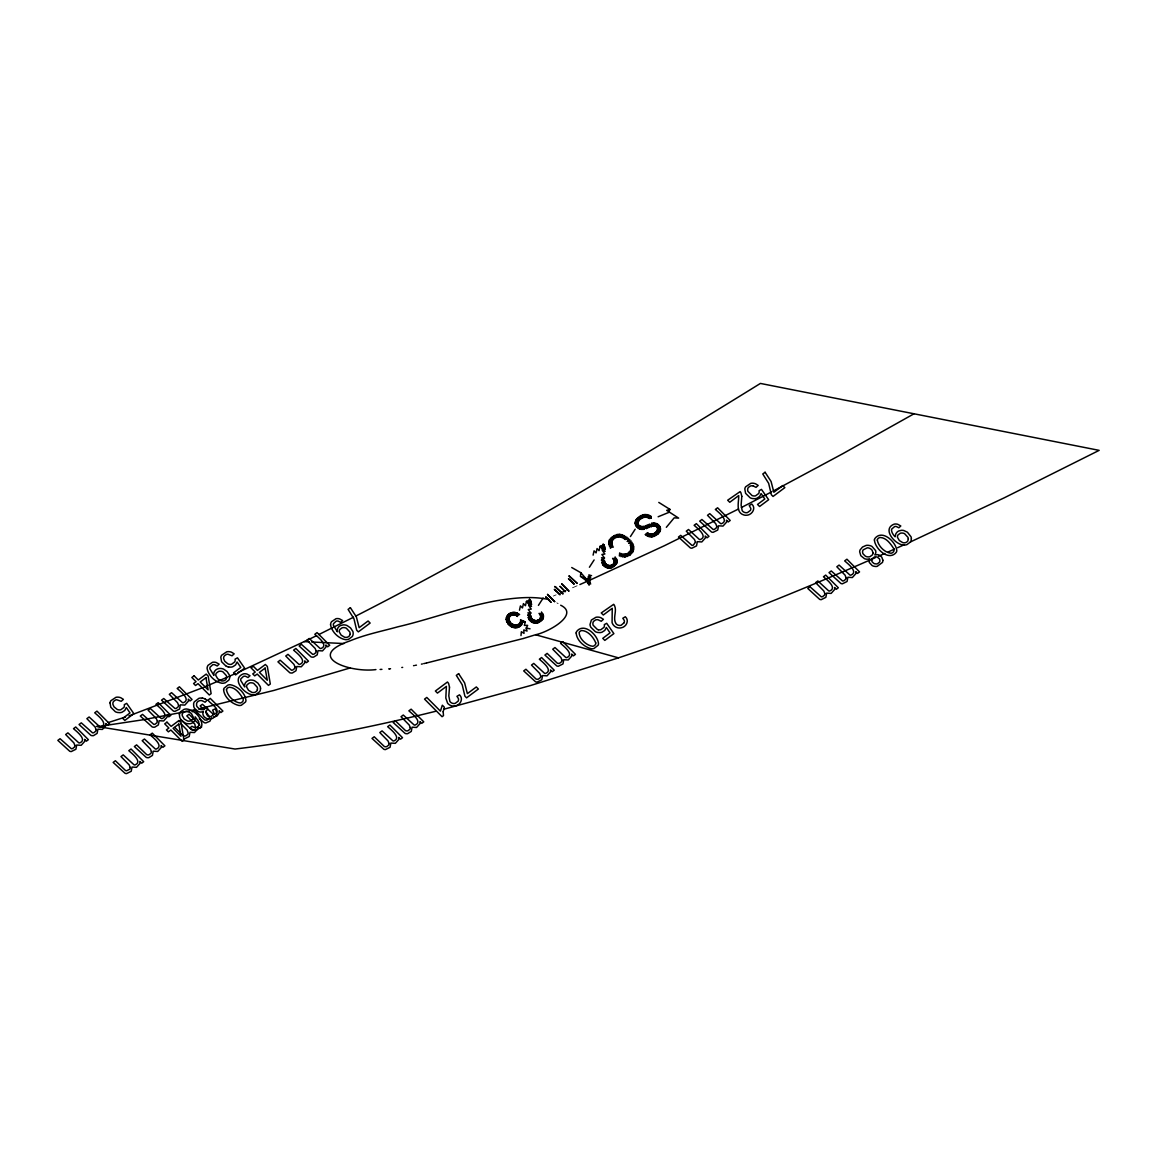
<?xml version="1.0" encoding="UTF-8"?>
<svg xmlns="http://www.w3.org/2000/svg" width="1157" height="1157" viewBox="0 0 1157 1157"><rect width="100%" height="100%" fill="white"/><g stroke="black" fill="none" stroke-linecap="round" stroke-linejoin="round"><path stroke-width="0.75" stroke-dasharray="5 3.75" d="M577.083 585.789L570.083 588.841M553.35 596.043L556.127 594.843M556.85 602.84L558.151 603.65"/><path stroke-width="1.5" d="M617.317 534.447L619.342 537.094L622.64 534.968L621.642 537.557L619.573 534.346M511.452 612.66L513.737 614.888L513.534 612.299L517.425 616.464L517.584 614.989L514.258 612.313L514.185 614.946L510.787 612.906L511.322 615.35L508.863 614.005L510.237 616.088L508.154 614.598L509.919 616.435L507.561 615.22L509.413 617.187L506.679 616.565M649.627 533.984L649.815 536.877L652.027 534.144L654.081 536.385L650.089 534.115L647.79 536.298M618.214 537.137L618.069 534.36L621.092 534.548L620.485 537.238M532.379 622.452L532.162 618.836L529.617 620.297M606.008 567.393L605.791 563.777L603.245 565.238M529.848 599.514L531.54 604.243L528.575 604.417L531.526 606.398L528.633 605.386L531.251 609.088L528.243 609.522L530.846 613.036L527.852 615.177L535.084 623.16L534.679 620.456L531.772 622.133L531.468 617.708L528.807 619.096L530.108 620.832L533.131 619.733L533.015 622.712L528.243 617.722L530.918 615.799L527.91 612.82L530.846 613.036M603.477 544.455L605.169 549.185L602.204 549.358L605.154 551.339L602.262 550.327L604.88 554.029L601.871 554.463L604.475 557.978L601.481 560.118L608.712 568.101L608.307 565.397L605.4 567.075L605.097 562.649L602.435 564.038L603.737 565.773L606.76 564.674L606.644 567.653L601.871 562.664L604.547 560.74L601.539 557.761L604.475 557.978M651.261 516.369L651.145 518.105L649.366 518.51M639.344 528.951L640.023 526.088L637.724 527.982M580.785 572.686L590.677 584.025L580.481 576.302L580.785 572.686L571.732 567.523M619.675 552.887L619.414 556.025L620.919 553.523L624.187 557.023L624.809 554.275M520.983 635.598L521.359 631.722L524.005 633.342L523.788 629.914L527.028 631.071L526.218 628.106L527.65 625.373L524.367 625.387L525.249 621.945L520.491 619.805M531.193 621.757L530.629 621.323M604.822 566.699L604.258 566.265M211.355 718.005L209.938 721.187L205.816 722.937A4.339 3.673 19.1 0 1 204.239 722.648L199.308 718.728M527.852 615.177L536.53 623.146L538.482 621.41L540.637 621.439L539.625 618.995L541.78 620.441L540.131 618.301L542.647 619.371L541.505 611.952M601.481 560.118L610.158 568.087L612.111 566.352L614.251 566.38L613.239 563.936L615.408 565.383L613.76 563.242L616.276 564.312L615.134 556.893M515.545 615.35L514.966 612.386M514.547 627.759L513.939 624.809M510.801 626.472L510.57 624.158M538.902 619.631L540.637 621.439L538.121 620.123L537.238 623.03M612.53 564.573L614.251 566.38L611.749 565.064L610.867 567.971M508.863 614.005L510.627 615.784L512.132 612.472L515.096 615.162L517.237 613.297L519.58 614.512L517.584 614.989L517.034 612.935M648.643 518.061L650.248 515.704L651.145 518.105L648.643 518.061L649.193 515.169L647.92 517.714L648.05 514.764L647.197 517.468L645.707 514.402L646.474 517.309L644.536 514.446L645.693 517.266L643.35 514.648L644.015 517.468L642.164 515.01L643.147 517.729L640.964 515.53L642.309 518.076L639.749 516.21L641.484 518.51L638.519 517.049L640.703 519.045L637.608 517.801L639.503 520.115L636.827 518.611L639.026 520.679L636.191 519.464L638.65 521.257L635.685 520.361L638.201 522.414L635.323 521.301L638.129 522.978L635.135 522.226L638.158 523.528L635.092 523.152L642.178 529.53L641.065 526.478M648.209 533.334L646.85 535.821L648.166 535.807L648.687 533.594L646.213 533.608L648.788 536.646L651.044 534.23L651.926 536.906L647.284 532.668M653.401 523.051L654.717 525.943L651.579 523.354L652.519 526.233L654.312 523.051L655.614 526.204M657.509 524.02L656.901 527.216L660.546 529.834L657.523 528.807L660.257 527.259L656.786 523.629L654.023 525.914L651.579 523.354M658.015 527.1L658.376 531.743L659.447 532.408L657.407 529.92M655.325 526.088L658.81 525.047L658.926 528.763L660.604 528.98L653.777 523.383L652.432 523.166L653.604 525.972L649.279 524.121L651.16 526.71L653.777 523.383M622.104 553.957L622.582 556.936L625.315 554.203L627.268 556.474L626.299 553.928L628.714 555.823L627.268 553.509L630.117 554.926L629.133 552.091L632.17 552.93L629.885 551.224L632.922 551.788L630.608 549.806L633.486 550.558L630.739 549.3L633.848 549.257L630.869 548.288L633.964 547.926L630.811 547.275L633.848 546.552L630.565 546.249L633.501 545.149L630.146 545.222L632.922 543.732L628.916 543.255L631.086 540.941L627.369 541.433L628.555 538.381L625.113 539.466L625.735 536.385L623.97 538.685L624.202 535.59L622.799 538.048L622.64 534.968M519.479 610.202L520.433 605.878L522.458 607.975L523.441 603.621L525.437 605.747L526.449 601.38L530.166 599.919M593.107 555.143L594.062 550.819L596.086 552.916L597.07 548.563L599.066 550.689L600.078 546.321L603.795 544.86M531.54 604.243L528.416 603.506L529.472 599.124L531.02 601.597L528.416 603.506L526.449 601.38M605.169 549.185L602.045 548.447L603.101 544.065L604.648 546.538L602.045 548.447L600.078 546.321M611.966 543.428L608.712 543.4L608.958 544.976L612.198 544.585M658.188 524.483L656.409 526.71L659.895 526.464M611.258 544.875L610.404 548.288L612.675 545.8L611.258 544.875L612.053 543.992L608.712 542.647L612.241 541.259L609.493 539.784L611.937 542.864L608.799 544.18M609.189 540.464L610.925 541.707L609.522 546.61L613.398 547.073M518.914 627.094L516.528 625.011L513.751 627.644L506.188 619.718L509.254 617.607L506.39 617.303L509.355 620.485L510.121 626.024L512.927 624.375M532.046 620.34L533.493 619.964M605.675 565.281L607.107 564.905M510.627 615.784L510.382 614.512L512.826 612.357L513.809 613.904M520.505 621.497L522.516 622.654L520.578 620.369L525.249 621.945L520.346 622.061L522.154 623.768L520.1 622.596L521.648 624.737L519.363 623.565L520.983 625.604L518.871 623.985L520.158 626.342L517.974 624.549L518.249 627.369L514.995 625.04L512.233 627.195L507.778 623.695L507.07 615.871L509.413 617.187M640.674 527.505L641.18 529.458L635.468 524.974L638.765 524.989L638.505 528.518L641.34 526.522M658.781 502.413L669.917 509.369L668.76 512.435L658.145 516.774M195.663 728.201L194.795 724.094L186.812 715.923L189.039 714.245L199.872 725.121M517.974 624.549L519.551 626.747L518.105 626.327L516.846 627.73L514.46 624.939M507.301 616.826L509.051 618.995L506.462 621.092M540.55 616.348L542.835 613.919L538.988 613.441L543.486 617.057L540.55 616.348L542.966 618.821M614.179 561.29L616.45 558.86L612.603 558.383L617.115 561.998L614.179 561.29L616.594 563.763M624.144 622.741L621.135 625.243A4.397 3.731 19.1 0 1 619.385 625.402L618.503 625.257A4.078 3.471 19.1 0 1 616.956 624.534A4.729 4.021 19.1 0 1 616.001 623.637C612.458 618.228 617.231 611.33 614.526 605.603A5.554 4.715 19.1 0 0 613.673 604.316L601.25 612.935L603.303 615.003L612.241 608.307L612.082 622.524A8.099 6.87 19.1 0 0 613.008 624.505L613.441 625.084A7.709 6.537 19.1 0 0 615.018 626.559A6.508 5.525 19.1 0 0 617.505 627.716A7.289 6.19 19.1 0 0 619.646 627.976A6.855 5.814 19.1 0 0 621.063 627.832C626.197 627.137 629.61 620.586 625.344 616.753L622.813 618.243L624.187 620.311A4.324 3.659 19.1 0 1 624.158 622.697M507.214 620.788L506.694 621.757L509.572 620.976M639.561 525.784L635.858 525.828M609.493 539.784L612.443 540.767L609.869 539.133L612.704 540.305L610.853 537.904L613.398 539.422L612.125 536.79L614.295 538.627L613.6 535.807L616.117 537.629L615.09 535.084L617.129 537.311L619.573 534.896M657.595 524.989L655.195 524.613L656.005 523.34M538.424 605.371L543.139 598.068M589.405 567.248L594.12 559.945M630.435 536.559L635.164 529.241M872.074 558.759L874.461 556.965A3.847 3.269 19.1 0 1 876.008 556.85L876.413 556.907A3.731 3.167 19.1 0 1 877.541 557.284L879.349 558.817A3.558 3.023 19.1 0 1 879.783 559.757L879.87 561.116A3.89 3.312 19.1 0 1 879.537 562.085L877.556 563.705A3.905 3.312 19.1 0 1 876.442 563.951L874.837 563.777A3.76 3.196 19.1 0 1 873.752 563.329L872.306 561.998A3.673 3.124 19.1 0 1 871.771 560.726A4.136 3.514 19.1 0 1 871.756 559.699M656.149 526.522L656.597 525.857L653.503 524.873M636.364 526.609L638.476 524.526M530.586 617.534L531.135 616.811L529.125 614.714L530.166 619.805L529.183 619.704M604.214 562.476L604.764 561.752L602.754 559.655L603.795 564.746L602.811 564.645M659.418 525.726L657.277 527.809L660.329 530.701L658.159 530.687L657.494 529.544L660.257 527.259M542.459 613.268L539.972 614.685L543.457 615.813L540.449 617.563L543.212 618.243L540.189 615.105L541.635 615.134M616.088 558.209L613.6 559.626L617.086 560.755L614.078 562.504L616.84 563.184L613.817 560.046L615.264 560.075M666.331 527.317L674.169 517.859L678.638 518.119L666.707 510.367L669.917 509.369M620.919 553.523L620.991 556.604L623.218 554.217L624.968 556.98M636.871 525.914L637.001 527.332L641.643 526.551M625.113 539.466L627.181 537.311M639.966 526.898L640.53 526.319L643.249 529.472L642.28 526.551L641.166 527.071M537.716 620.297L539.307 622.292L537.311 620.441L537.933 622.856L536.935 622.553L535.546 620.6L533.175 621.468L533.681 622.914L536.877 620.542L538.627 622.611L536.443 620.6M611.344 565.238L612.921 567.234L610.925 565.383L611.561 567.798L610.563 567.494L609.175 565.542L606.789 566.409L607.309 567.856L610.506 565.484L612.241 567.552L610.072 565.542M649.641 534.491L645.143 534.563M656.048 531.887L658.159 530.687L657.248 530.311L658.073 533.956L656.048 531.887L657.885 532.177L660.329 530.701M645.968 535.243L646.749 534.563M215.809 713.609C220.712 708.489 209.706 703.499 208.029 700.057L210.27 698.38L222.896 711.063L220.886 712.553L219.121 710.774A6.537 5.554 19.1 0 1 219.136 712.842L217.169 715.836L214.19 717.051A4.512 3.833 19.1 0 1 213.423 717.051M531.699 618.648L528.243 617.722M605.328 563.589L601.871 562.664M627.369 541.433L629.842 539.567M178.959 721.78L181.201 720.117L192.091 730.096A2.3 1.952 19.1 0 0 193.031 730.154L194.593 729.474M192.366 711.757L194.593 710.094L204.615 719.784A2.56 2.169 19.1 0 0 205.859 720.117A3.153 2.676 19.1 0 0 207.19 719.9L208.853 718.584A4.209 3.572 19.1 0 0 209.215 717.933M199.669 728.418L201.68 726.929M513.983 614.757L515.704 614.454L516.485 615.813L518.336 613.615M507.778 623.695L510.223 622.452L509.109 621.338L509.847 621.468M512.985 627.441L511.958 623.753L508.834 624.91M587.973 582.448L590.316 582.275L587.611 579.541L580.481 576.302M656.641 526.941L657.306 526.478L657.104 527.505M656.597 525.857L655.021 526.001L654.703 525.061M914.03 413.772L842.947 453.616L773.093 491.118M771.647 491.87L741.406 507.518M355.604 616.16C494.299 545.366 628.049 465.331 760.409 383.43L1099.15 450.362L1004.319 497.785L910.313 541.982M353.55 617.202L318.797 634.571M738.542 508.993L664.494 545.67L591.097 579.599M316.512 635.685L309.266 639.228M548.982 599.572C531.96 595.841 514.272 597.967 497.235 600.613C463.538 606.658 431.344 618.966 398.051 626.761C381.911 631.245 365.294 634.499 349.761 640.964C304.132 656.8 349.674 673.056 375.924 669.585M308.326 639.676L237.72 672.579M897.615 547.724L903.979 544.86M894.433 549.141L888.07 552.005M884.874 553.422L878.481 556.257M235.478 673.562L228.507 676.643M579.874 584.56L585.485 582.087M875.285 557.674C791.2 594.785 705.64 628.641 618.489 657.856L535.561 634.745L523.427 638.476M227.336 677.149L218.644 680.923M565.889 590.649L560.306 593.049M218.022 681.184L208.896 685.089M207.71 685.58L204.254 687.041M203.025 687.562L130.134 715.445M506.997 622.423L508.342 621.916M535.677 634.716C548.895 631.997 579.845 614.396 560.682 605.227M607.006 565.267L610.158 568.087M533.377 620.326L536.53 623.146M129.743 715.576L128.962 715.836M125.477 717.022L108.18 722.59M618.272 657.928L530.427 685.58L443.565 709.313M613.311 559.221L614.15 558.947M539.697 614.28L540.521 614.005M349.949 668.008L273.92 690.425L198.671 708.908M628.916 543.255L632.112 542.329M523.109 638.548L426.673 662.961M604.084 545.294L604.316 545.757M530.456 600.353L530.687 600.816M604.561 564.168L606.08 564.095M530.933 619.226L532.451 619.154M435.524 711.324C369.488 727.652 302.613 740.957 235.045 749.042L96.421 726.35M426.427 663.019L425.313 663.279M424.677 663.424L423.708 663.641M422.421 663.93L421.437 664.132M190.804 710.6L194.738 709.762M659.432 528.33L660.502 528.113M189.502 710.875L143.902 719.64L97.955 726.596M416.448 665.145L415.421 665.333M214.566 714.231L214.247 714.288A2.314 1.952 19.1 0 1 213.307 714.231L202.417 704.251L200.175 705.915L203.849 709.603M414.394 665.521L413.541 665.68M648.166 535.807L649.844 535.546M402.665 667.387L401.797 667.502M390.531 668.746L389.678 668.818M389.504 668.833L388.651 668.905M514.344 625.243L512.435 624.1M381.926 669.353L380.118 669.44M510.382 614.512L510.136 613.21L513.043 614.483L515.675 612.516L516.817 615.567M616.739 559.496L614.917 558.383M543.11 614.555L541.288 613.441M657.538 529.168L658.434 529.197M658.376 531.743L656.771 531.092L658.81 533.203M304.305 641.629L309.223 641.875M311.696 641.99L343.991 643.552M612.067 546.191L608.958 541.158L612.082 541.78M202.432 698.119L200.971 698.033A7.477 6.349 19.1 0 0 198.888 698.351L194.318 701.865A8.07 6.855 19.1 0 0 193.609 703.832L193.769 706.623A7.275 6.175 19.1 0 0 194.68 708.547L198.382 711.569A5.727 4.859 19.1 0 0 199.886 711.974A5.539 4.7 19.1 0 0 201.39 712.018L203.372 711.483L202.923 712.943A5.423 4.599 19.1 0 0 203.473 715.706L203.878 716.328A6.19 5.25 19.1 0 0 206.467 718.352A6.58 5.597 19.1 0 0 208.173 718.902L212.671 718.396L215.94 715.691A7.043 5.987 19.1 0 0 216.605 711.844L215.216 708.836L212.599 710.123L213.785 712.582A4.078 3.457 19.1 0 1 213.25 714.939L211.051 716.443A3.861 3.269 19.1 0 1 207.653 715.966L205.686 712.177A6.349 5.395 19.1 0 1 206.886 710.094L207.927 709.284L206.293 707.216L205.613 708.041A6.002 5.091 19.1 0 1 204.153 709.125L203.733 709.313A4.642 3.948 19.1 0 1 201.925 709.617L200.956 709.516A4.599 3.905 19.1 0 1 199.178 708.836L197.066 706.696A4.975 4.223 19.1 0 1 196.574 705.394L196.603 703.601A4.903 4.165 19.1 0 1 197.138 702.415L197.413 702.068A5.756 4.888 19.1 0 1 198.802 701.012L199.163 700.853A4.382 3.717 19.1 0 1 202.07 700.708L205.107 702.212L207.06 700.245L205.179 698.987M657.885 532.177L659.447 532.408M653.011 525.307L654.385 525.914M228.348 666.967L230.706 667.141A7.39 6.277 19.1 0 0 232.846 666.707L235.58 664.928L237.098 661.992L240.801 667.43L233.526 672.868L235.58 674.921L244.648 668.139L237.46 657.827L235.088 659.143L235.175 660.271A5.669 4.816 19.1 0 1 234.697 661.934L231.617 664.234A4.888 4.151 19.1 0 1 230.113 664.407A5.062 4.295 19.1 0 1 228.001 663.93L224.776 661.298L223.691 658.825A5.814 4.946 19.1 0 1 223.72 657.364L223.836 656.93A4.83 4.093 19.1 0 1 224.516 655.759L226.28 654.515A4.483 3.804 19.1 0 1 227.9 654.211L232.022 655.788L234.177 653.85L231.631 652.273A7.188 6.103 19.1 0 0 229.563 651.709L228.84 651.637A7.347 6.233 19.1 0 0 226.729 651.81L221.652 655.209A7.665 6.508 19.1 0 0 220.813 657.393L221.58 661.746L226.107 666.201M531.265 602.435L529.009 601.105M604.894 547.377L602.638 546.046M526.218 628.106L530.051 628.815M509.355 620.485L506.188 619.718M658.868 531.309L659.953 531.569M591.574 575.68L588.855 574.899L590.75 577.936L588.248 576.475L590.33 580.192L587.611 579.541L590.446 583.186M616.377 561.188L617.129 561.376M603.101 561.347L604.764 561.752M542.749 616.247L543.501 616.435M529.472 616.406L531.135 616.811M635.092 523.152L638.274 524.049L637.854 525.032L635.207 524.078M509.456 623.03L511.336 623.58L511.683 625.272M615.958 563.473L613.948 562.88L616.276 564.312M611.156 566.077L609.638 565.571L610.78 566.366M537.542 621.135L536.009 620.629L537.152 621.425M515.516 625.069L518.105 626.327L517.497 624.751M514.995 625.04L517.555 627.586M542.329 618.532L540.319 617.939L542.647 619.371M753.236 485.94L756.027 487.357L758.182 485.419L755.637 483.843A7.202 6.118 19.1 0 0 753.569 483.279L752.86 483.207A7.347 6.233 19.1 0 0 750.734 483.38L745.658 486.779A7.665 6.508 19.1 0 0 744.819 488.977L745.585 493.316L750.112 497.77A7.578 6.436 19.1 0 0 752.354 498.537L754.711 498.71A7.376 6.262 19.1 0 0 756.852 498.277L759.585 496.498L761.104 493.562L764.806 499L757.531 504.438L759.585 506.491L768.653 499.723L761.465 489.397L759.093 490.713L759.18 491.841A5.698 4.83 19.1 0 1 758.703 493.504L755.622 495.803A4.888 4.151 19.1 0 1 754.118 495.977A5.062 4.295 19.1 0 1 752.007 495.514L747.943 491.392A5.568 4.729 19.1 0 1 747.653 489.888L747.726 488.934A4.859 4.122 19.1 0 1 748.521 487.328L750.286 486.085A4.483 3.804 19.1 0 1 753.193 485.94M506.159 618.879L515.342 627.817M509.051 618.995L506.216 618.069L506.882 619.096M510.136 613.21L511.322 614.786L513.303 614.873M620.369 536.226L616.565 534.592L617.129 537.311M622.379 555.172L625.749 556.879L625.315 554.203M608.799 541.895L609.638 542.228M652.519 534.028L654.081 536.385L653.011 533.869L655.137 535.937L654.038 533.377L656.178 535.358L655.064 532.697L658.073 533.956M635.685 520.361L638.375 521.85M610.925 541.707L611.981 542.315M615.611 561.767L617.014 562.591M541.982 616.826L543.385 617.65M630.42 550.284L632.922 551.788M651.16 526.71L647.833 524.7L649.511 527.39L646.416 525.292L647.848 528.084L645.259 525.755L646.43 528.648L643.726 526.276L644.362 529.284L642.28 526.551M510.223 622.452L511.336 623.58M511.712 614.497L512.464 614.96M616.956 560.133L616.03 559.496L617.086 560.755M543.327 615.191L542.402 614.555L543.457 615.813M608.307 565.397L610.563 567.494L608.727 565.484M534.679 620.456L536.935 622.553L535.098 620.542M507.561 615.22L509.644 616.797M182.488 735.013L183.399 735.65A2.56 2.169 19.1 0 0 184.643 735.982A3.153 2.676 19.1 0 0 185.973 735.765L187.636 734.449A4.209 3.572 19.1 0 0 188.186 733.075L187.145 730.11L180.796 723.631M587.799 578.11L590.33 580.192M648.687 533.594L651.926 536.906M519.782 623.102L521.648 624.737M520.578 620.933L522.516 622.654M629.133 552.091L631.23 553.972M655.064 532.697L657.205 534.664M613.528 563.604L615.408 565.383M539.9 618.662L541.78 620.441M653.011 536.718L651.536 534.216M518.35 614.425L516.369 612.704L516.47 613.875M205.686 711.439L209.431 716.819M174.967 727.565L181.331 733.957M628.193 552.901L630.117 554.926M517.02 624.896L518.105 626.327M613.6 535.807L615.162 538.063M608.683 566.959L609.435 568.116M535.055 622.018L535.807 623.175M639.691 528.387L640.24 529.255M609.175 544.079L610.78 546.711M511.51 626.863L510.917 625.85L516.109 627.803L515.458 626.356M643.35 514.648L644.868 517.324M650.567 534.187L651.044 535.734M512.696 612.791L513.737 614.888M642.974 526.449L644.362 529.284M623.768 554.29L624.462 555.967L624.288 554.304M650.856 536.964L650.089 534.115M609.175 565.542L609.45 566.38M535.546 620.6L535.821 621.439M611.749 565.064L612.111 566.352M538.121 620.123L538.482 621.41M607.888 565.267L607.989 568M534.259 620.326L534.375 623.059M510.772 614.237L510.946 615.076M652.302 524.685L652.519 525.741M648.932 533.883L649.149 534.939M513.433 624.621L513.563 625.821M646.879 514.503L647.197 517.468M607.497 565.108L607.57 565.831M533.869 620.166L533.941 620.89M330.555 624.809C331.755 631.852 338.307 638.346 345.321 639.647A8.287 7.043 19.1 0 0 348.763 639.17L352.191 636.596A7.361 6.248 19.1 0 0 353.015 634.803A8.128 6.899 19.1 0 0 353.131 632.734A7.723 6.566 19.1 0 0 352.813 631.332L350.542 627.933L347.1 625.547A7.521 6.378 19.1 0 0 344.829 624.939A8.027 6.812 19.1 0 0 343.325 624.867L340.621 625.518A7.911 6.725 19.1 0 0 338.813 626.761L337.873 628.034A7.651 6.494 19.1 0 0 337.237 630.261L337.381 631.794L333.361 625.257A5.38 4.556 19.1 0 1 333.52 623.652L336.137 621.193A3.645 3.095 19.1 0 1 337.511 621.02A3.428 2.907 19.1 0 1 338.234 621.135L340.65 622.365L342.617 620.557L339.637 618.908A6.248 5.308 19.1 0 0 337.801 618.576A6.335 5.38 19.1 0 0 335.978 618.72L331.538 621.714A7.839 6.653 19.1 0 0 330.555 624.809M655.18 523.138L655.195 524.613M197.905 726.639A6.537 5.554 19.1 0 1 198.006 727.334M198.021 728.028A6.537 5.554 19.1 0 1 197.919 728.708L194.477 732.555L190.008 732.28L189.198 736.517L184.599 738.802A4.339 3.673 19.1 0 1 183.558 738.672M228.594 666.982A7.39 6.277 19.1 0 1 226.396 666.23M202.359 698.105A7.477 6.349 19.1 0 1 205.107 698.987M598.328 629.741A4.888 4.151 19.1 0 1 597.316 629.422L593.179 625.286A5.568 4.715 19.1 0 1 592.876 623.797A5.814 4.932 19.1 0 1 592.962 622.842L593.078 622.394A4.816 4.093 19.1 0 1 593.743 621.237L595.522 619.978A4.44 3.775 19.1 0 1 596.708 619.704A4.686 3.977 19.1 0 1 598.024 619.747L601.25 621.266L603.419 619.313L600.873 617.737A7.202 6.118 19.1 0 0 598.805 617.173L598.082 617.115A7.347 6.233 19.1 0 0 595.956 617.274L591.386 620.022L590.012 624.52A9.01 7.651 19.1 0 0 590.822 627.224L595.334 631.664A7.593 6.436 19.1 0 0 597.576 632.431L599.933 632.604A7.39 6.277 19.1 0 0 602.074 632.17L604.807 630.391L606.34 627.456L610.043 632.893L602.768 638.346L604.807 640.399L613.875 633.617L606.687 623.305L604.33 624.606L604.417 625.735A5.669 4.816 19.1 0 1 603.94 627.398L600.859 629.697A4.888 4.151 19.1 0 1 599.34 629.871A5.062 4.295 19.1 0 1 598.285 629.741M871.93 559.93A3.76 3.196 19.1 0 1 872.248 558.99M449.509 687.128L448.815 695.921L449.871 701.373A4.671 3.963 19.1 0 0 451.1 702.617L451.461 702.849A4.05 3.442 19.1 0 0 452.647 703.34A4.671 3.963 19.1 0 0 453.515 703.485A4.397 3.731 19.1 0 0 455.28 703.326L458.1 701.185A4.44 3.76 19.1 0 0 458.534 699.652A4.324 3.673 19.1 0 0 458.331 698.409L456.943 696.326L459.474 694.836C463.755 698.669 460.341 705.22 455.207 705.915A6.855 5.828 19.1 0 1 453.775 706.059A7.275 6.175 19.1 0 1 451.649 705.799A6.45 5.481 19.1 0 1 449.74 705.018L449.162 704.642A7.709 6.537 19.1 0 1 447.585 703.167L445.821 698.061L446.385 686.39L437.447 693.086L435.379 691.018L447.441 682.008A5.568 4.729 19.1 0 1 448.656 683.7L449.509 687.128M741.811 496.324L741.116 505.132L742.172 510.584A4.671 3.963 19.1 0 0 743.387 511.813A4.078 3.471 19.1 0 0 744.949 512.537L745.817 512.696A4.397 3.731 19.1 0 0 747.567 512.537L750.401 510.396A4.426 3.76 19.1 0 0 750.821 508.429L749.244 505.537L751.775 504.047C756.577 508.357 751.688 515.501 746.077 515.27A7.289 6.19 19.1 0 1 743.951 514.995C735.317 512.609 738.976 501.878 738.687 495.601L729.749 502.283L727.681 500.214L740.118 491.595A5.554 4.715 19.1 0 1 740.957 492.896L741.811 496.324M882.849 560.162L882.849 560.755A6.494 5.51 19.1 0 1 882.444 562.447L877.208 566.337A6.624 5.626 19.1 0 1 875.169 566.438L873.839 566.221A6.089 5.178 19.1 0 1 872.045 565.484L869.225 562.36L869.674 558.773L867.519 559.193A6.161 5.235 19.1 0 1 864.438 558.657L860.808 555.693L859.68 551.831A7.578 6.436 19.1 0 1 860.128 549.864L862.5 547.044L866.072 545.439A7.564 6.421 19.1 0 1 868.386 545.337L869.919 545.598A7.173 6.089 19.1 0 1 872.016 546.48L875.589 550.544A5.901 5.018 19.1 0 1 875.661 553.277L874.793 554.941L877.44 554.651A4.729 4.021 19.1 0 1 879.016 555.056L880.434 555.895A7.058 5.987 19.1 0 1 881.909 557.457L882.849 560.162M443.16 711.786L443.507 715.619L442.061 716.704L424.547 699.117L426.788 697.44L440.427 711.136L442.321 705.206L444.404 707.274L443.16 711.786M595.754 642.93L595.696 643.798A3.818 3.24 19.1 0 1 595.146 644.926L594.091 645.808A3.977 3.37 19.1 0 1 592.702 646.271C586.527 645.577 579.324 638.953 579.136 632.648A3.89 3.297 19.1 0 1 579.845 631.534L580.597 630.97A3.89 3.297 19.1 0 1 581.971 630.536C588.32 630.955 593.555 637.464 595.754 642.93M908.274 538.873L907.941 540.652A4.498 3.818 19.1 0 1 907.189 541.693L906.076 542.431A4.295 3.645 19.1 0 1 904.774 542.778L904.297 542.807A5.409 4.599 19.1 0 1 902.764 542.633L899.336 540.565L897.499 537.369A4.917 4.18 19.1 0 1 897.528 536.067A4.454 3.775 19.1 0 1 898.034 534.924L900.204 533.305A4.686 3.977 19.1 0 1 901.592 533.03L902.605 533.073A5.033 4.281 19.1 0 1 904.586 533.681L907.985 537.383A5.64 4.787 19.1 0 1 908.274 538.873M223.605 689.688C224.198 697.281 231.718 703.789 238.848 705.466A6.667 5.655 19.1 0 0 241.379 705.22L245.515 701.995A6.306 5.351 19.1 0 0 245.964 700.549C245.327 692.884 237.604 686.014 230.214 684.713A6.609 5.611 19.1 0 0 227.958 685.074L224.053 688.241A6.291 5.337 19.1 0 0 223.605 689.688M576.157 632.98C576.75 640.573 584.271 647.081 591.401 648.759A6.667 5.655 19.1 0 0 593.931 648.527L598.068 645.288A6.306 5.351 19.1 0 0 598.516 643.842C598.039 635.106 584.01 621.989 576.605 631.534A6.291 5.351 19.1 0 0 576.157 632.98M874.417 539.943C874.938 548.736 888.894 561.709 896.328 552.251A6.306 5.351 19.1 0 0 896.791 550.804C896.313 542.069 882.27 528.951 874.88 538.497A6.262 5.322 19.1 0 0 874.417 539.943M179.393 714.39L179.711 717.21A9.704 8.244 19.1 0 0 181.273 719.972L184.686 722.807A7.39 6.277 19.1 0 0 186.971 723.617L189.907 723.747A6.87 5.828 19.1 0 0 191.888 723.168L193.06 722.474A7.39 6.277 19.1 0 0 194.593 720.753L195.171 716.834L198.57 721.346L199.047 724.759A4.209 3.572 19.1 0 1 198.223 726.307L197.052 727.16A4.035 3.428 19.1 0 1 195.475 727.536L195.041 727.536A3.297 2.791 19.1 0 1 194 727.348L191.917 726.278L189.849 728.115L192.829 729.749A6.45 5.481 19.1 0 0 196.531 729.937L201.087 726.827A7.463 6.335 19.1 0 0 201.911 724.745C201.535 717.152 193.986 709.82 186.494 708.981A7.694 6.537 19.1 0 0 184.006 709.386L180.405 711.917A7.376 6.262 19.1 0 0 179.393 714.39M229.693 677.033L229.534 678.392A7.361 6.248 19.1 0 1 228.724 680.2L225.282 682.76A8.287 7.043 19.1 0 1 221.855 683.237C214.826 681.936 208.289 675.442 207.089 668.399A7.839 6.653 19.1 0 1 208.058 665.304L212.498 662.31A6.335 5.38 19.1 0 1 214.32 662.166A6.248 5.308 19.1 0 1 216.157 662.498L219.136 664.147L217.183 665.955L214.754 664.725A3.428 2.907 19.1 0 0 214.031 664.624A3.645 3.095 19.1 0 0 212.657 664.783L210.039 667.242A5.38 4.556 19.1 0 0 209.88 668.847L213.9 675.384L213.77 673.851A7.665 6.508 19.1 0 1 214.392 671.624L215.332 670.366A7.911 6.725 19.1 0 1 217.14 669.108A6.913 5.872 19.1 0 1 219.121 668.529L219.844 668.457A8.027 6.812 19.1 0 1 221.363 668.529A7.521 6.378 19.1 0 1 223.634 669.136L227.061 671.523L229.332 674.921A7.723 6.566 19.1 0 1 229.693 677.033M260.542 688.617L260.383 689.977A7.347 6.248 19.1 0 1 259.573 691.77L256.131 694.345A8.287 7.043 19.1 0 1 252.703 694.822C244.011 694.186 230.894 678.581 243.346 673.895A6.335 5.38 19.1 0 1 245.168 673.75A6.248 5.308 19.1 0 1 247.02 674.083L249.984 675.731L248.032 677.539L245.617 676.31A3.428 2.907 19.1 0 0 244.879 676.194A3.645 3.095 19.1 0 0 243.505 676.368L240.887 678.826A5.38 4.57 19.1 0 0 240.728 680.432L244.749 686.969L244.619 685.436A7.665 6.508 19.1 0 1 245.241 683.208L246.181 681.936A7.911 6.711 19.1 0 1 247.988 680.692A6.928 5.886 19.1 0 1 250.693 680.041L252.212 680.114A7.506 6.378 19.1 0 1 254.482 680.721L257.91 683.107L260.18 686.506A7.723 6.566 19.1 0 1 260.542 688.617M911.369 538.873L911.21 540.232A7.361 6.248 19.1 0 1 910.385 542.04L906.958 544.6A8.287 7.043 19.1 0 1 903.516 545.077C894.824 544.441 881.706 528.836 894.173 524.15A6.335 5.38 19.1 0 1 895.981 524.005A6.248 5.308 19.1 0 1 897.832 524.338L900.811 525.987L898.844 527.794L896.429 526.565A3.428 2.921 19.1 0 0 895.706 526.449A3.601 3.052 19.1 0 0 894.665 526.536L891.714 529.082A5.38 4.556 19.1 0 0 891.555 530.687L892.076 532.48A15.692 13.334 19.1 0 0 895.128 536.805L895.431 535.691A7.665 6.508 19.1 0 1 896.053 533.464L897.008 532.206A7.911 6.725 19.1 0 1 898.815 530.947L901.52 530.296A7.998 6.797 19.1 0 1 903.805 530.513L907.406 532.206L911.007 536.761A7.723 6.552 19.1 0 1 911.369 538.873M74.916 745.441L74.887 745.831A4.223 3.587 19.1 0 1 74.337 747.205L72.674 748.507A3.153 2.676 19.1 0 1 71.344 748.724L60.077 738.716L57.85 740.379L69.724 751.255A4.353 3.688 19.1 0 0 71.3 751.544L75.899 749.259L76.709 745.021L81.178 745.31L84.62 741.449A6.523 5.539 19.1 0 0 84.606 739.395L86.37 741.174L88.38 739.67L75.74 726.986L73.513 728.664C75.885 730.891 87.845 739.728 79.732 742.895A2.3 1.952 19.1 0 1 78.792 742.837L67.901 732.858L65.66 734.536L73.846 742.852L74.916 745.441M96.132 729.575L96.103 729.966A4.223 3.587 19.1 0 1 95.554 731.34L93.891 732.641A3.153 2.676 19.1 0 1 92.56 732.858L81.294 722.85L79.066 724.513L90.94 735.389A4.339 3.673 19.1 0 0 92.517 735.678A4.585 3.89 19.1 0 0 93.558 735.592L97.116 733.393L97.926 729.156L102.394 729.445L105.837 725.584A6.537 5.554 19.1 0 0 105.822 723.53L107.587 725.309L109.597 723.805L96.971 711.121L94.729 712.799C97.101 715.026 109.062 723.863 100.948 727.03A2.3 1.952 19.1 0 1 100.008 726.972L89.118 716.993L86.876 718.671L95.062 726.986L96.132 729.575M130.22 767.467L130.191 767.858A4.223 3.587 19.1 0 1 129.656 769.231L126.663 770.75A2.56 2.169 19.1 0 1 125.404 770.417L115.382 760.742L113.155 762.405L125.043 773.295A4.339 3.673 19.1 0 0 126.619 773.57L131.218 771.285L132.028 767.048L136.483 767.337L139.939 763.49A6.523 5.539 19.1 0 0 139.91 761.422L141.689 763.201L143.685 761.696L131.059 749.013L128.817 750.691C131.189 752.932 143.15 761.754 135.051 764.922A2.3 1.952 19.1 0 1 134.096 764.864L123.206 754.885L120.964 756.562L129.165 764.893L130.22 767.467M151.437 751.602L151.336 752.354A4.194 3.558 19.1 0 1 150.873 753.366L149.21 754.668A3.153 2.676 19.1 0 1 147.879 754.885A2.56 2.169 19.1 0 1 146.621 754.552L136.598 744.877L134.371 746.54L146.259 757.43A4.324 3.673 19.1 0 0 147.836 757.705A4.599 3.905 19.1 0 0 148.863 757.618L152.435 755.42L153.245 751.182L157.699 751.472L161.156 747.61A6.537 5.554 19.1 0 0 161.127 745.556L162.906 747.335L164.901 745.831L152.276 733.148L150.034 734.825C152.406 737.052 164.366 745.889 156.267 749.056A2.3 1.952 19.1 0 1 155.327 748.998L144.423 739.019L142.195 740.697L150.381 749.013L151.437 751.602M157.366 721.115L157.265 721.867A4.194 3.558 19.1 0 1 156.788 722.865L155.125 724.181A3.153 2.676 19.1 0 1 153.794 724.398L142.528 714.375L140.301 716.038L152.174 726.929A4.339 3.673 19.1 0 0 153.751 727.218A4.585 3.89 19.1 0 0 154.792 727.131L158.35 724.933L159.16 720.695L163.629 720.97L167.071 717.123A6.537 5.554 19.1 0 0 167.056 715.055L168.821 716.834L170.831 715.344L158.191 702.661L155.964 704.338C158.335 706.565 170.296 715.402 162.182 718.569A2.3 1.952 19.1 0 1 161.242 718.511L150.352 708.532L148.11 710.21L156.296 718.526L157.366 721.115M178.583 705.235L178.554 705.625A4.209 3.572 19.1 0 1 178.004 706.999L176.341 708.315A3.153 2.676 19.1 0 1 175.011 708.532L163.744 698.51L161.517 700.173L173.391 711.063A4.339 3.688 19.1 0 0 174.967 711.353L179.566 709.067L180.376 704.83L184.845 705.105L188.287 701.258A6.523 5.539 19.1 0 0 188.273 699.19L190.037 700.968L192.048 699.479L179.407 686.795L177.18 688.473C179.552 690.7 191.512 699.537 183.399 702.704A2.3 1.952 19.1 0 1 182.459 702.646L171.569 692.667L169.327 694.33L177.513 702.661L178.583 705.235M295.006 666.924L294.977 667.314A4.223 3.587 19.1 0 1 294.428 668.688L292.779 669.99A3.153 2.676 19.1 0 1 291.448 670.207L280.168 660.199L277.94 661.862L289.814 672.752A4.339 3.673 19.1 0 0 291.39 673.027A4.585 3.89 19.1 0 0 292.432 672.94L295.99 670.742L296.799 666.504L301.268 666.794L304.725 662.932A6.537 5.554 19.1 0 0 304.696 660.878L306.46 662.657L308.471 661.153L295.845 648.47L293.603 650.147C295.975 652.374 307.936 661.211 299.822 664.378A2.3 1.952 19.1 0 1 298.882 664.32L287.992 654.341L285.75 656.019L293.936 664.335L295.006 666.924M316.223 651.058L316.121 651.81A4.194 3.558 19.1 0 1 315.644 652.823L313.995 654.124A3.153 2.676 19.1 0 1 312.665 654.341L301.384 644.333L299.157 645.996L311.045 656.872A4.339 3.673 19.1 0 0 312.607 657.162A4.585 3.89 19.1 0 0 313.648 657.075L317.206 654.876L318.016 650.639L322.485 650.928L325.941 647.067A6.523 5.539 19.1 0 0 325.912 645.013L327.677 646.792L329.687 645.288L317.061 632.604L314.82 634.282C317.192 636.509 329.152 645.346 321.039 648.513A2.3 1.952 19.1 0 1 320.099 648.455L309.208 638.476L306.967 640.154L315.152 648.47L316.223 651.058M389.07 743.474L389.041 743.864A4.223 3.587 19.1 0 1 388.492 745.238L386.828 746.554A3.153 2.676 19.1 0 1 385.498 746.771A2.56 2.169 19.1 0 1 384.254 746.439L374.232 736.749L372.004 738.412L383.878 749.302A4.339 3.688 19.1 0 0 385.455 749.577L390.054 747.292L390.864 743.054L395.332 743.344L398.789 739.497A6.523 5.539 19.1 0 0 398.76 737.428L400.524 739.207L402.535 737.718L389.909 725.034L387.667 726.697C390.039 728.939 402 737.761 393.886 740.928A2.314 1.967 19.1 0 1 392.946 740.885L382.056 730.891L379.814 732.569L388 740.899L389.07 743.474M410.287 727.608L410.258 727.999A4.223 3.587 19.1 0 1 409.708 729.373L408.059 730.689A3.153 2.676 19.1 0 1 406.729 730.906A2.56 2.169 19.1 0 1 405.471 730.559L395.448 720.883L393.221 722.547L405.109 733.437A4.324 3.673 19.1 0 0 406.671 733.712A4.599 3.905 19.1 0 0 407.712 733.625L411.27 731.426L412.08 727.189L416.549 727.478L420.005 723.631A6.537 5.554 19.1 0 0 419.977 721.563L421.741 723.342L423.751 721.852L411.125 709.169L408.884 710.832C411.256 713.074 423.216 721.896 415.103 725.063A2.314 1.967 19.1 0 1 414.163 725.005L403.272 715.026L401.031 716.704L409.216 725.034L410.287 727.608M540.767 675.977L540.738 676.368A4.209 3.572 19.1 0 1 540.189 677.742L538.526 679.058A3.153 2.676 19.1 0 1 537.195 679.275A2.56 2.169 19.1 0 1 535.951 678.942L525.929 669.252L523.702 670.915L535.575 681.806A4.339 3.673 19.1 0 0 537.152 682.095L541.751 679.81L542.561 675.572L547.03 675.847L550.472 672A6.523 5.539 19.1 0 0 550.457 669.932L552.222 671.711L554.232 670.221L541.592 657.538L539.364 659.215C541.736 661.442 553.697 670.279 545.583 673.446A2.3 1.952 19.1 0 1 544.643 673.388L533.753 663.409L531.511 665.073L539.697 673.403L540.767 675.977M561.984 660.112L561.955 660.502A4.209 3.572 19.1 0 1 561.405 661.876L559.742 663.192A3.153 2.676 19.1 0 1 558.412 663.409A2.56 2.169 19.1 0 1 557.168 663.077L547.145 653.387L544.918 655.05L556.792 665.94A4.339 3.673 19.1 0 0 558.368 666.23L562.967 663.944L563.777 659.707L568.246 659.982L571.688 656.135A6.523 5.539 19.1 0 0 571.674 654.067L573.438 655.845L575.448 654.356L562.823 641.672L560.581 643.35C562.953 645.577 574.913 654.414 566.8 657.581A2.314 1.967 19.1 0 1 565.86 657.523L554.97 647.544L552.728 649.207L560.914 657.538L561.984 660.112M695.531 542.083L693.303 545.164A3.138 2.676 19.1 0 1 691.973 545.381L680.692 535.358L678.465 537.022L690.353 547.912A4.339 3.673 19.1 0 0 691.929 548.187L696.528 545.902L697.338 541.664L701.793 541.953L705.249 538.106A6.537 5.554 19.1 0 0 705.22 536.038L706.999 537.817L708.995 536.327L696.369 523.644L694.128 525.307C696.5 527.549 708.46 536.371 700.361 539.538A2.3 1.952 19.1 0 1 699.421 539.495L688.516 529.501L686.289 531.179L694.475 539.509L695.531 542.083M716.747 526.218L716.718 526.609A4.223 3.587 19.1 0 1 716.183 527.982L714.52 529.299A3.138 2.676 19.1 0 1 713.189 529.516L701.909 519.493L699.696 521.156L711.569 532.046A4.339 3.673 19.1 0 0 713.146 532.321L717.745 530.036L718.555 525.799L723.009 526.088L726.466 522.241A6.537 5.554 19.1 0 0 726.437 520.173L728.216 521.952L730.212 520.462L717.586 507.778L715.344 509.442C717.716 511.683 729.677 520.505 721.578 523.673A2.3 1.952 19.1 0 1 720.637 523.615L709.733 513.636L707.505 515.313L715.691 523.644L716.747 526.218M824.869 593.541L824.767 594.293A4.194 3.558 19.1 0 1 824.29 595.305L822.627 596.607A3.138 2.676 19.1 0 1 821.296 596.824L810.03 586.816L807.803 588.479L819.677 599.369A4.353 3.702 19.1 0 0 821.253 599.644L825.852 597.359L826.662 593.122L831.131 593.411L834.573 589.549A6.523 5.539 19.1 0 0 834.559 587.496L836.323 589.275L838.333 587.77L825.708 575.087L823.466 576.764C825.838 578.992 837.798 587.828 829.685 590.996A2.314 1.967 19.1 0 1 828.745 590.938L817.854 580.959L815.613 582.636L823.798 590.952L824.869 593.541M846.085 577.676L845.984 578.428A4.194 3.558 19.1 0 1 845.507 579.44L843.858 580.742A3.138 2.676 19.1 0 1 842.527 580.959L831.247 570.951L829.019 572.614L840.908 583.49A4.339 3.688 19.1 0 0 842.47 583.779L847.069 581.494L847.879 577.256L852.347 577.545L855.804 573.684A6.537 5.554 19.1 0 0 855.775 571.63L857.539 573.409L859.55 571.905L846.924 559.221L844.682 560.899C847.054 563.126 859.015 571.963 850.901 575.13A2.3 1.952 19.1 0 1 849.961 575.072L839.071 565.093L836.829 566.771L845.015 575.087L846.085 577.676M873 552.916L872.884 553.769A4.729 4.021 19.1 0 1 872.349 554.912L870.093 556.589A4.961 4.223 19.1 0 1 868.184 556.907L867.157 556.806A4.83 4.093 19.1 0 1 865.277 556.083L863.122 553.928A4.744 4.035 19.1 0 1 862.587 552.251L862.616 551.368A4.83 4.093 19.1 0 1 863.252 549.821L867.316 547.811A4.469 3.789 19.1 0 1 869.312 548.187L869.948 548.476A5.554 4.715 19.1 0 1 871.062 549.199A5.959 5.047 19.1 0 1 872.19 550.399L873 552.916M110.031 702.921L110.812 707.26L115.324 711.714A7.578 6.436 19.1 0 0 117.566 712.481L119.923 712.654A7.39 6.277 19.1 0 0 122.064 712.22L124.797 710.441L126.315 707.505L130.018 712.943L122.743 718.381L124.797 720.435L133.865 713.667L126.677 703.355L124.305 704.656L124.392 705.784A5.669 4.816 19.1 0 1 123.915 707.448L120.834 709.747A4.888 4.151 19.1 0 1 119.33 709.921A5.062 4.295 19.1 0 1 118.274 709.791A4.946 4.194 19.1 0 1 117.247 709.458L113.993 706.811L112.909 704.338A5.814 4.946 19.1 0 1 112.938 702.892L113.068 702.444A4.83 4.093 19.1 0 1 113.733 701.272L115.498 700.028A4.454 3.775 19.1 0 1 116.698 699.754L121.239 701.316L123.394 699.363L120.849 697.787A7.188 6.103 19.1 0 0 118.781 697.223L118.072 697.15A7.347 6.233 19.1 0 0 115.946 697.324L110.87 700.723A7.665 6.508 19.1 0 0 110.031 702.921M226.468 689.803C227.437 695.849 233.902 702.357 240.15 702.979A3.977 3.37 19.1 0 0 241.538 702.516L242.594 701.634A3.804 3.24 19.1 0 0 243.144 700.506L243.201 700.086A4.888 4.151 19.1 0 0 242.984 698.51C239.991 693.781 235.623 687.446 229.419 687.244A3.89 3.297 19.1 0 0 228.045 687.677L227.293 688.241A3.876 3.297 19.1 0 0 226.584 689.355L226.468 689.803M877.295 540.059C878.264 546.104 884.729 552.612 890.977 553.234A3.977 3.37 19.1 0 0 892.351 552.771L893.421 551.889A3.804 3.225 19.1 0 0 893.956 550.761L894.028 550.342A4.888 4.151 19.1 0 0 893.811 548.765C890.803 544.036 886.436 537.701 880.246 537.499A3.876 3.297 19.1 0 0 878.799 537.991L878.105 538.497A3.876 3.297 19.1 0 0 877.411 539.61L877.295 540.059M182.387 713.941L182.285 714.346A5.438 4.628 19.1 0 0 182.271 715.691L184.18 718.974L187.535 720.985A5.004 4.252 19.1 0 0 189.025 721.144A4.454 3.789 19.1 0 0 190.399 720.883L192.279 719.625A4.715 3.992 19.1 0 0 193.045 718.135A5.395 4.585 19.1 0 0 193.132 716.805L191.484 713.739A7.275 6.175 19.1 0 0 189.603 712.322L186.667 711.439A5.178 4.397 19.1 0 0 184.657 711.729L183.24 712.582A4.238 3.587 19.1 0 0 182.387 713.941M226.541 677.973L226.28 678.812A4.498 3.818 19.1 0 1 225.514 679.853L224.415 680.591A4.31 3.659 19.1 0 1 223.113 680.938L222.636 680.967A5.409 4.599 19.1 0 1 221.103 680.793L217.675 678.725L215.824 675.529A4.903 4.165 19.1 0 1 215.867 674.227A4.454 3.775 19.1 0 1 216.359 673.085L218.528 671.465A4.686 3.977 19.1 0 1 219.917 671.19L220.929 671.234A5.033 4.281 19.1 0 1 222.925 671.841L226.309 675.543A5.669 4.816 19.1 0 1 226.598 677.033A6.06 5.134 19.1 0 1 226.541 677.973M257.389 689.558L257.129 690.382A4.498 3.818 19.1 0 1 256.362 691.438L255.263 692.175A4.31 3.659 19.1 0 1 253.962 692.522L253.484 692.551A5.395 4.57 19.1 0 1 251.951 692.378L248.524 690.31L246.672 687.113A4.903 4.165 19.1 0 1 246.716 685.812A4.44 3.775 19.1 0 1 247.208 684.669L249.377 683.049A4.686 3.977 19.1 0 1 250.765 682.775L252.298 682.905A5.004 4.252 19.1 0 1 253.773 683.425L257.158 687.128A5.655 4.802 19.1 0 1 257.447 688.617A6.074 5.163 19.1 0 1 257.389 689.558M350.007 634.383L349.747 635.207A4.483 3.804 19.1 0 1 348.995 636.263L347.881 637.001A4.31 3.659 19.1 0 1 346.579 637.348L346.102 637.377A5.423 4.614 19.1 0 1 344.569 637.203L341.141 635.135L339.305 631.939A4.903 4.165 19.1 0 1 339.348 630.637A4.454 3.775 19.1 0 1 339.84 629.495L342.009 627.875A4.686 3.977 19.1 0 1 343.398 627.6L344.41 627.644A5.033 4.281 19.1 0 1 346.391 628.251L349.79 631.953A5.669 4.816 19.1 0 1 350.079 633.443A6.06 5.134 19.1 0 1 350.007 634.383M194.101 675.804L191.86 677.481L196.039 681.675L193.581 683.512L195.533 685.494L198.006 683.642L209.301 694.995L211.124 693.622L208.144 676.064L206.192 674.083L198.281 679.998L194.101 675.804M205.946 677.698L200.233 681.979L208.101 689.861L205.946 677.698M166.97 722.17L164.728 723.848L168.893 728.028L166.434 729.879L168.401 731.846L170.86 730.009L182.155 741.348L183.992 739.988L181.013 722.416L179.046 720.449L171.135 726.365L166.97 722.17M253.282 666.201L251.04 667.878L255.22 672.072L252.761 673.909L254.714 675.89L257.187 674.039L268.482 685.392L270.304 684.018L267.325 666.446L265.372 664.48L257.461 670.395L253.282 666.201M178.814 724.065L173.102 728.332L180.955 736.228L178.814 724.065M265.127 668.095L259.414 672.362L267.281 680.258L265.127 668.095M350.383 607.685L348.083 609.406L353.955 618.778L356.674 630.218L358.337 631.881L370.139 623.059L368.085 620.991L359.162 627.673L356.385 616.912L350.383 607.685M458.62 673.649L456.321 675.37L462.193 684.742L464.912 696.167L466.575 697.845L478.376 689.022L476.322 686.954L467.385 693.636L464.622 682.876L458.62 673.649M586.585 579.556L585.731 580.207L589.231 585.095L586.585 579.556M765.081 472.258L762.781 473.98L768.653 483.351L771.372 494.777L773.035 496.454L784.836 487.632L782.783 485.564L773.859 492.246L771.083 481.486L765.081 472.258M569.909 576.533L568.825 575.868L577.213 583.374L569.909 576.533M555.75 587.12L554.651 586.469L563.054 593.96L555.75 587.12M570.256 580.236L568.449 578.76L574.205 584.198L570.256 580.236M568.854 591.01L561.695 583.837L568.854 591.01M556.098 590.822L554.29 589.361L560.031 594.799L556.098 590.822M554.68 601.611L547.536 594.423L554.68 601.611M565.137 591.589L560.089 586.425L565.137 591.589M550.963 602.19L545.93 597.012L550.963 602.19"/></g></svg>
